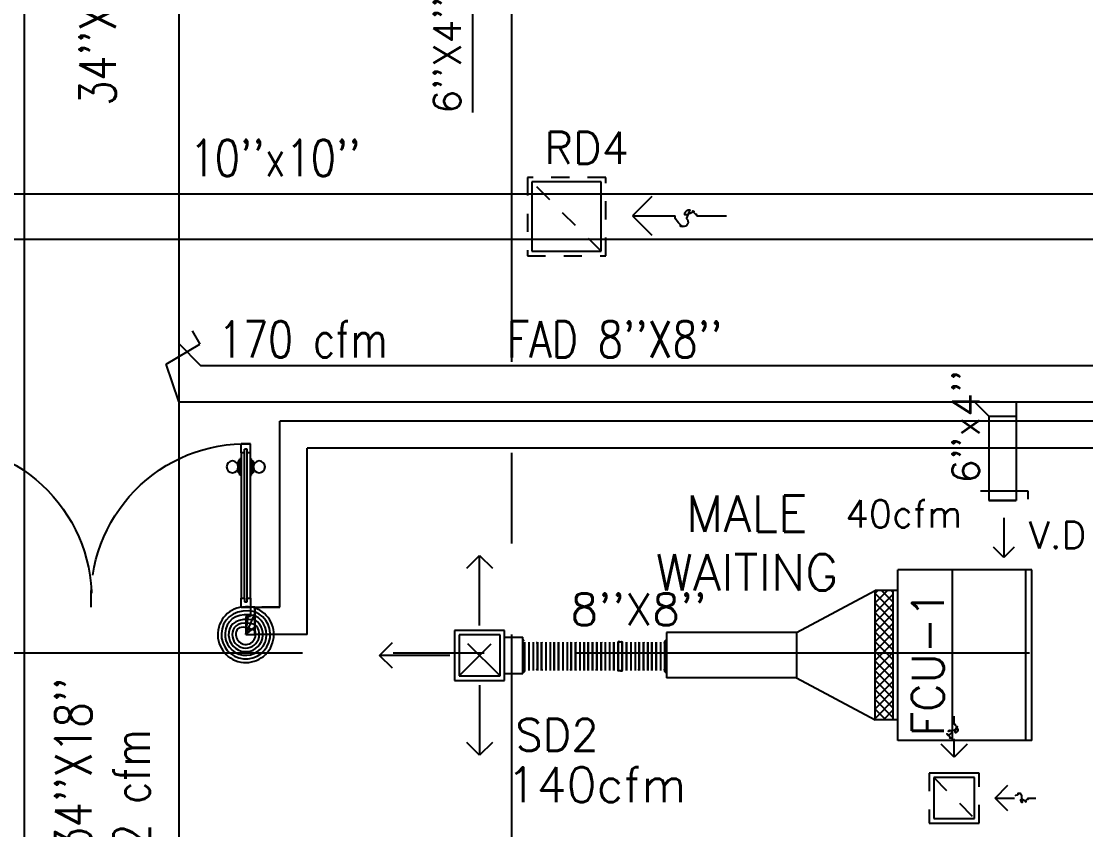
# Model space of a CAD drawing. Extents: x 417866230.2 to 417866327.8, y 43498045.5 to 43498135.4.
# Drawn here: x 417866267.9 to 417866273.75, y 43498076.53 to 43498080.98 of the extents above; entities that cross this region are included whole.
import ezdxf
from ezdxf.enums import TextEntityAlignment as Align

# ---------------------------------------------------------------- set-up
doc = ezdxf.new("R2010")
doc.units = 0
doc.header["$MEASUREMENT"] = 0
doc.linetypes.add('CENTERX2', pattern=[4, 2.5, -0.5, 0.5, -0.5])
doc.linetypes.add('HIDDEN', pattern=[0.375, 0.25, -0.125])
doc.layers.get('0').update_dxf_attribs({"linetype": 'CONTINUOUS'})
for name, color, linetype in [('AXES', 11, 'CENTERX2'), ('DOOR', 9, 'CONTINUOUS'), ('DUCT', 6, 'CONTINUOUS'), ('FCU', 6, 'CONTINUOUS'), ('HAT', 12, 'CONTINUOUS'), ('M-AC-FLEX', 3, 'CONTINUOUS'), ('M-EGU.', 2, 'CONTINUOUS'), ('RM-NAME', 9, 'CONTINUOUS'), ('SCD', 2, 'CONTINUOUS'), ('WALL', 4, 'CONTINUOUS')]:
    doc.layers.add(name, color=color, linetype=linetype)
doc.styles.add('ROMANS', font='ROMANS.shx', dxfattribs={"width": 0.6})

# ---------------------------------------------------------------- blocks, each defined once
blk = doc.blocks.new('A$C272A55A0')
at = {"layer": 'DOOR', "color": 0, "linetype": 'ByBlock'}
for p, q in [((0, 900.4), (0, 1050.4)), ((50, 1050.4), (0, 1050.4)), ((50, 950.4), (50, 1050.4)), ((1750, 950.4), (1750, 1050.4)), ((1750, 1050.4), (1800, 1050.4)), ((1800, 1050.4), (1800, 900.4)), ((25, 950.4), (50, 950.4)), ((25, 900.4), (25, 950.4)), ((1775, 950.4), (1750, 950.4)), ((1775, 900.4), (1775, 950.4)), ((0, 900.4), (25, 900.4)), ((75, 900.4), (25, 900.4)), ((25, 850.4), (25, 900.4)), ((75, 900.4), (75, 850.4)), ((1725, 900.4), (1775, 900.4)), ((1725, 900.4), (1725, 850.4)), ((1800, 900.4), (1775, 900.4)), ((1775, 850.4), (1775, 900.4)), ((42, 850.4), (25, 850.4)), ((58, 870.4), (42, 870.4)), ((42, 870.4), (42, 850.4)), ((58, 850.4), (58, 870.4)), ((75, 850.4), (58, 850.4)), ((1725, 850.4), (1742, 850.4)), ((1742, 870.4), (1758, 870.4)), ((1742, 850.4), (1742, 870.4)), ((1758, 870.4), (1758, 850.4)), ((1758, 850.4), (1775, 850.4)), ((1717.8, 160.1), (1708.8, 160.1)), ((1708.8, 95.3), (1708.8, 160.1)), ((1725, 172.7), (1717.8, 172.7)), ((1717.8, 172.7), (1717.8, 82.7)), ((1717.8, 95.3), (1717.8, 160.1)), ((1775, 172.7), (1782.2, 172.7)), ((1782.2, 172.7), (1782.2, 82.7)), ((1782.2, 160.1), (1791.2, 160.1)), ((1782.2, 95.3), (1782.2, 160.1)), ((1791.2, 95.3), (1791.2, 160.1)), ((1717.8, 95.3), (1708.8, 95.3)), ((1725, 82.7), (1717.8, 82.7)), ((1775, 82.7), (1782.2, 82.7)), ((1782.2, 95.3), (1791.2, 95.3)), ((25, 50.4), (42, 50.4)), ((25, 50.4), (25, 0.4)), ((25, 0.4), (75, 0.4)), ((75, 0.4), (25, 0.4)), ((42, 50.4), (42, 30.4)), ((42, 30.4), (58, 30.4)), ((58, 50.4), (75, 50.4)), ((58, 50.4), (58, 30.4)), ((75, 50.4), (75, 0.4)), ((1742, 50.4), (1725, 50.4)), ((1725, 50.4), (1725, 0.4)), ((1775, 0.4), (1725, 0.4)), ((1725, 0.4), (1775, 0.4)), ((1742, 50.4), (1742, 30.4)), ((1758, 30.4), (1742, 30.4)), ((1775, 50.4), (1758, 50.4)), ((1758, 50.4), (1758, 30.4)), ((1775, 50.4), (1775, 0.4))]:
    blk.add_line(p, q, dxfattribs=at)
at = {"layer": 'DOOR', "color": 9, "linetype": 'ByBlock'}
for p, q in [((50, 1050.4), (0, 1010.2)), ((50, 1050.4), (0, 936.6)), ((50, 1050.4), (36.6, 950.4)), ((1750, 1050.4), (1800, 1010.2)), ((1750, 1050.4), (1800, 936.6)), ((1750, 1050.4), (1763.4, 950.4))]:
    blk.add_line(p, q, dxfattribs=at)
at = {"layer": 'DOOR', "linetype": 'ByBlock'}
for p, q in [((25, 850.4), (25, 50.4)), ((42, 850.4), (42, 50.4)), ((58, 850.4), (58, 50.4)), ((75, 50.4), (75, 850.4)), ((1725, 50.4), (1725, 850.4)), ((1742, 850.4), (1742, 50.4)), ((1758, 850.4), (1758, 50.4)), ((1775, 850.4), (1775, 50.4))]:
    blk.add_line(p, q, dxfattribs=at)
at = {"layer": 'DOOR', "color": 0, "linetype": 'ByBlock'}
for centre in [(1676.5, 127.7), (1823.5, 127.7)]:
    blk.add_circle(centre, 32.4, dxfattribs=at)
at = {"layer": 'DOOR', "color": 9, "linetype": 'ByBlock'}
for centre, radius, start, end in [((50, 1050.4), 54.4, 203.20738, 270), ((50, 1050.4), 34.4, 180, 270), ((50, 1050.4), 14.4, 180, 270), ((1750, 1050.4), 14.4, 270, 0), ((1750, 1050.4), 34.4, 270, 0), ((1750, 1050.4), 54.4, 270, 336.79262), ((50, 1050.4), 74.4, 227.77643, 270), ((50, 1050.4), 94.4, 238.01819, 270), ((50, 1050.4), 114.4, 244.08384, 257.37743), ((1750, 1050.4), 74.4, 270, 312.22357), ((1750, 1050.4), 94.4, 270, 301.98181), ((1750, 1050.4), 114.4, 282.62257, 295.91616), ((50, 1050.4), 134.4, 248.15985, 259.28002), ((50, 1050.4), 154.4, 251.10529, 256.28577), ((1750, 1050.4), 134.4, 280.71998, 291.84015), ((1750, 1050.4), 154.4, 283.71423, 288.89471)]:
    blk.add_arc(centre, radius, start, end, dxfattribs=at)
at = {"layer": 'DOOR', "linetype": 'HIDDEN', "ltscale": 0.5}
for centre, start, end in [((50, 851.4), 268.31738, 3.29648), ((1750, 851.4), 176.70352, 271.68262)]:
    blk.add_arc(centre, 851.4, start, end, dxfattribs=at)
at = {"layer": 'WALL', "linetype": 'ByBlock'}
blk.add_line((1800, 900.4), (1800, 1050.4), dxfattribs=at)
blk = doc.blocks.new('RM1')
at = {"layer": 'RM-NAME', "style": 'ROMANS'}
for tag, p in [('ROOMNAME1', (0, 323.8)), ('ROOMNAME2', (0, 0))]:
    blk.add_attdef(tag, text='', height=200, dxfattribs=at).set_placement(p, align=Align.MIDDLE)
blk = doc.blocks.new('15RCD')
at = {"layer": 'M-EGU.', "linetype": 'HIDDEN'}
for p, q in [((-215.5, -215.5), (-215.5, 215.5)), ((-215.5, 215.5), (215.5, 215.5)), ((-190.5, -190.5), (190.5, 190.5)), ((215.5, 215.5), (215.5, -215.5)), ((215.5, -215.5), (-215.5, -215.5))]:
    blk.add_line(p, q, dxfattribs=at)
at = {"layer": 'M-EGU.'}
for p, q in [((-190.5, -190.5), (-190.5, 190.5)), ((-190.5, 190.5), (190.5, 190.5)), ((190.5, 190.5), (190.5, -190.5)), ((-468.7, 110.1), (-362.7, 4)), ((-717.7, 4), (-880.4, 4)), ((-362.7, 4), (-598.2, 4)), ((-362.7, 4), (-468.7, -102)), ((190.5, -190.5), (-190.5, -190.5))]:
    blk.add_line(p, q, dxfattribs=at)
blk.add_lwpolyline([(-717.7, 4, -0.1324), (-701, 28.2, -0.15664), (-677.9, 37.7, -0.736612), (-658.9, -9.5, 0.774232), (-638, -55.2, 0.203349), (-606.4, -34.6, 0.193808), (-598.2, 4)], format="xyb", dxfattribs=at)
blk = doc.blocks.new('*X118')
at = {"color": 0}
for p, q in [((23911.7, -1650.2), (23966, -1595.9)), ((23911.7, -1597.2), (23912.9, -1595.9)), ((23969.8, -1695.9), (23911.7, -1637.8)), ((23919, -1695.9), (24019, -1595.9)), ((24022.8, -1695.9), (23922.8, -1595.9)), ((23972, -1695.9), (24072, -1595.9)), ((24075.9, -1695.9), (23975.9, -1595.9)), ((24025.1, -1695.9), (24125.1, -1595.9)), ((24128.9, -1695.9), (24028.9, -1595.9)), ((24078.1, -1695.9), (24178.1, -1595.9)), ((24181.9, -1695.9), (24081.9, -1595.9)), ((24131.1, -1695.9), (24231.1, -1595.9)), ((24235, -1695.9), (24135, -1595.9)), ((24184.2, -1695.9), (24284.2, -1595.9)), ((24288, -1695.9), (24188, -1595.9)), ((24237.2, -1695.9), (24337.2, -1595.9)), ((24341, -1695.9), (24241, -1595.9)), ((24290.2, -1695.9), (24390.2, -1595.9)), ((24394.1, -1695.9), (24294.1, -1595.9)), ((24343.3, -1695.9), (24443.3, -1595.9)), ((24447.1, -1695.9), (24347.1, -1595.9)), ((24396.3, -1695.9), (24496.3, -1595.9)), ((24500.1, -1695.9), (24400.1, -1595.9)), ((24449.3, -1695.9), (24549.3, -1595.9)), ((24553.2, -1695.9), (24453.2, -1595.9)), ((24502.4, -1695.9), (24602.4, -1595.9)), ((24606.2, -1695.9), (24506.2, -1595.9)), ((24555.4, -1695.9), (24623.7, -1627.6)), ((24623.7, -1660.4), (24559.2, -1595.9)), ((24623.7, -1607.4), (24612.3, -1595.9)), ((23916.8, -1695.9), (23911.7, -1690.9)), ((24608.4, -1695.9), (24623.7, -1680.7))]:
    blk.add_line(p, q, dxfattribs=at)
blk = doc.blocks.new('9RCD')
at = {"color": 2}
blk.add_line((0, 407), (0, 450), dxfattribs=at)
at = {"layer": 'M-EGU.'}
for p, q in [((0, 225), (-70.7, 295.7)), ((0, 225), (0, 331.9)), ((70.7, 295.7), (0, 225)), ((-295.7, 70.7), (-225, 0)), ((112.5, 112.5), (-112.5, 112.5)), ((-112.5, 112.5), (-112.5, -112.5)), ((112.5, -112.5), (112.5, 112.5)), ((-225, 0), (-326.1, 0)), ((-225, 0), (-295.7, -70.7)), ((-112.5, -112.5), (112.5, -112.5))]:
    blk.add_line(p, q, dxfattribs=at)
at = {"layer": 'M-EGU.', "linetype": 'HIDDEN'}
for p, q in [((137.5, 137.5), (-137.5, 137.5)), ((-137.5, 137.5), (-137.5, -137.5)), ((137.5, -137.5), (137.5, 137.5)), ((-112.5, -112.5), (112.5, 112.5)), ((-137.5, -137.5), (137.5, -137.5))]:
    blk.add_line(p, q, dxfattribs=at)
at = {"layer": 'M-EGU.', "color": 2}
blk.add_line((-405.7, 0), (-450, 0), dxfattribs=at)
blk.add_lwpolyline([(0, 407, -0.187862), (18.4, 395.6, -0.202645), (23.4, 376.1, -0.616915), (-1.7, 368, 0.668708), (-25.3, 358.4, 0.194285), (-18.2, 340.4, 0.186051), (0, 331.9)], format="xyb", dxfattribs=at)
at = {"layer": 'M-EGU.'}
blk.add_lwpolyline([(-405.7, 0, -0.1324), (-394.5, 16.1, -0.15664), (-379.1, 22.4, -0.736612), (-366.5, -9, 0.774232), (-352.6, -39.4, 0.203349), (-331.5, -25.7, 0.193808), (-326.1, 0)], format="xyb", dxfattribs=at)

msp = doc.modelspace()

# ---------------------------------------------------------------- linework, layer by layer
at = {"layer": 'AXES'}
for p, q in [((417866270.5969, 43498063.1021), (417866270.5969, 43498121.9221)), ((417866230.9454, 43498077.5021), (417866300.0369, 43498077.5021))]:
    msp.add_line(p, q, dxfattribs=at)
at = {"layer": 'DUCT'}
for p, q in [((417866267.9154, 43498081.8569), (417866267.9154, 43498067.7049)), ((417866268.7654, 43498081.8569), (417866268.7654, 43498075.0186)), ((417866265.6214, 43498080.0271), (417866274.3713, 43498080.0271)), ((417866265.6214, 43498079.7771), (417866274.3713, 43498079.7771)), ((417866268.839, 43498079.2731), (417866268.8807, 43498079.2009)), ((417866268.6956, 43498079.0892), (417866268.8807, 43498079.2009)), ((417866268.7652, 43498079.2033), (417866268.8852, 43498079.0833)), ((417866268.7653, 43498078.8837), (417866268.6956, 43498079.0892)), ((417866268.8852, 43498079.0833), (417866273.8381, 43498079.0833)), ((417866268.7654, 43498078.8833), (417866274.2171, 43498078.8833)), ((417866273.1423, 43498078.8833), (417866273.2224, 43498078.8033)), ((417866273.3724, 43498078.8833), (417866273.3724, 43498078.3388)), ((417866273.2224, 43498078.8033), (417866273.2224, 43498078.3388)), ((417866273.2224, 43498078.8033), (417866273.3724, 43498078.8033)), ((417866273.1764, 43498078.3934), (417866273.4368, 43498078.3934)), ((417866273.4368, 43498078.3934), (417866273.4368, 43498078.347)), ((417866273.2224, 43498078.3422), (417866273.3724, 43498078.3422)), ((417866273.2224, 43498078.3388), (417866273.3724, 43498078.3388)), ((417866272.1639, 43498077.6137), (417866272.5959, 43498077.8447)), ((417866272.1639, 43498077.6137), (417866271.449, 43498077.6137)), ((417866271.449, 43498077.6137), (417866271.449, 43498077.3637)), ((417866272.1639, 43498077.6137), (417866272.1639, 43498077.3637)), ((417866272.1639, 43498077.3637), (417866271.449, 43498077.3637)), ((417866272.1639, 43498077.3637), (417866272.5959, 43498077.1327))]:
    msp.add_line(p, q, dxfattribs=at)
at = {"layer": 'FCU', "color": 6}
for p, q in [((417866272.7209, 43498077.0187), (417866272.7209, 43498077.9587)), ((417866273.4579, 43498077.9587), (417866272.7209, 43498077.9587)), ((417866273.0209, 43498077.0187), (417866273.0209, 43498077.9587)), ((417866273.4579, 43498077.0187), (417866273.4579, 43498077.9587)), ((417866273.4579, 43498077.0187), (417866272.7209, 43498077.0187))]:
    msp.add_line(p, q, dxfattribs=at)
at = {"layer": 'FCU', "color": 3}
for p, q in [((417866273.4259, 43498077.0187), (417866273.4259, 43498077.9587)), ((417866272.7209, 43498077.8447), (417866272.5959, 43498077.8447)), ((417866272.5959, 43498077.1327), (417866272.5959, 43498077.8447)), ((417866272.6959, 43498077.1327), (417866272.6959, 43498077.8447)), ((417866272.7209, 43498077.1327), (417866272.5959, 43498077.1327))]:
    msp.add_line(p, q, dxfattribs=at)
at = {"layer": 'M-AC-FLEX', "color": 11}
for p, q in [((417866270.6677, 43498077.5607), (417866270.6677, 43498077.4037)), ((417866270.6677, 43498077.4034), (417866270.6677, 43498077.5605)), ((417866270.6912, 43498077.5607), (417866270.6912, 43498077.4037)), ((417866270.6912, 43498077.5607), (417866270.6912, 43498077.4037)), ((417866270.7146, 43498077.5607), (417866270.7146, 43498077.4037)), ((417866270.7146, 43498077.5607), (417866270.7146, 43498077.4037)), ((417866270.7381, 43498077.5607), (417866270.7381, 43498077.4037)), ((417866270.7381, 43498077.5607), (417866270.7381, 43498077.4037)), ((417866270.7381, 43498077.4034), (417866270.7381, 43498077.5605)), ((417866270.7381, 43498077.4034), (417866270.7381, 43498077.5605)), ((417866270.7611, 43498077.5607), (417866270.7611, 43498077.4037)), ((417866270.7611, 43498077.5607), (417866270.7611, 43498077.4037)), ((417866270.7611, 43498077.4034), (417866270.7611, 43498077.5605)), ((417866270.7611, 43498077.4034), (417866270.7611, 43498077.5605)), ((417866270.7846, 43498077.5607), (417866270.7846, 43498077.4037)), ((417866270.7846, 43498077.5607), (417866270.7846, 43498077.4037)), ((417866270.8081, 43498077.5607), (417866270.8081, 43498077.4037)), ((417866270.8081, 43498077.5607), (417866270.8081, 43498077.4037)), ((417866270.8315, 43498077.5607), (417866270.8315, 43498077.4037)), ((417866270.8315, 43498077.5607), (417866270.8315, 43498077.4037)), ((417866270.8315, 43498077.4034), (417866270.8315, 43498077.5605)), ((417866270.8315, 43498077.4034), (417866270.8315, 43498077.5605)), ((417866270.8546, 43498077.5607), (417866270.8546, 43498077.4037)), ((417866270.8546, 43498077.5607), (417866270.8546, 43498077.4037)), ((417866270.8546, 43498077.4034), (417866270.8546, 43498077.5605)), ((417866270.8546, 43498077.4034), (417866270.8546, 43498077.5605)), ((417866270.878, 43498077.5607), (417866270.878, 43498077.4037)), ((417866270.878, 43498077.5607), (417866270.878, 43498077.4037)), ((417866270.9015, 43498077.5607), (417866270.9015, 43498077.4037)), ((417866270.9015, 43498077.5607), (417866270.9015, 43498077.4037)), ((417866270.925, 43498077.5607), (417866270.925, 43498077.4037)), ((417866270.925, 43498077.5607), (417866270.925, 43498077.4037)), ((417866270.925, 43498077.4034), (417866270.925, 43498077.5605)), ((417866270.925, 43498077.4034), (417866270.925, 43498077.5605)), ((417866270.948, 43498077.5607), (417866270.948, 43498077.4037)), ((417866270.948, 43498077.5607), (417866270.948, 43498077.4037)), ((417866270.948, 43498077.4034), (417866270.948, 43498077.5605)), ((417866270.948, 43498077.4034), (417866270.948, 43498077.5605)), ((417866270.9715, 43498077.5607), (417866270.9715, 43498077.4037)), ((417866270.9715, 43498077.5607), (417866270.9715, 43498077.4037)), ((417866270.9949, 43498077.5607), (417866270.9949, 43498077.4037)), ((417866270.9949, 43498077.5607), (417866270.9949, 43498077.4037)), ((417866270.9949, 43498077.5607), (417866270.9949, 43498077.4037)), ((417866270.9949, 43498077.4034), (417866270.9949, 43498077.5605)), ((417866271.0184, 43498077.5607), (417866271.0184, 43498077.4037)), ((417866271.0184, 43498077.5607), (417866271.0184, 43498077.4037)), ((417866271.0184, 43498077.5607), (417866271.0184, 43498077.4037)), ((417866271.0184, 43498077.4034), (417866271.0184, 43498077.5605)), ((417866271.0415, 43498077.5607), (417866271.0415, 43498077.4037)), ((417866271.0415, 43498077.4034), (417866271.0415, 43498077.5605)), ((417866271.0653, 43498077.5607), (417866271.0653, 43498077.4037)), ((417866271.0653, 43498077.5607), (417866271.0653, 43498077.4037)), ((417866271.0653, 43498077.4034), (417866271.0653, 43498077.5605)), ((417866271.0653, 43498077.4034), (417866271.0653, 43498077.5605)), ((417866271.0884, 43498077.5607), (417866271.0884, 43498077.4037)), ((417866271.0884, 43498077.5607), (417866271.0884, 43498077.4037)), ((417866271.0884, 43498077.4034), (417866271.0884, 43498077.5605)), ((417866271.0884, 43498077.4034), (417866271.0884, 43498077.5605)), ((417866271.1119, 43498077.5607), (417866271.1119, 43498077.4037)), ((417866271.1119, 43498077.5607), (417866271.1119, 43498077.4037)), ((417866271.1353, 43498077.5607), (417866271.1353, 43498077.4037)), ((417866271.1353, 43498077.5607), (417866271.1353, 43498077.4037)), ((417866271.1588, 43498077.5607), (417866271.1588, 43498077.4037)), ((417866271.1588, 43498077.5607), (417866271.1588, 43498077.4037)), ((417866271.1588, 43498077.4034), (417866271.1588, 43498077.5605)), ((417866271.1588, 43498077.4034), (417866271.1588, 43498077.5605)), ((417866271.1818, 43498077.5607), (417866271.1818, 43498077.4037)), ((417866271.1818, 43498077.5607), (417866271.1818, 43498077.4037)), ((417866271.1818, 43498077.4034), (417866271.1818, 43498077.5605)), ((417866271.1818, 43498077.4034), (417866271.1818, 43498077.5605)), ((417866271.2053, 43498077.5607), (417866271.2053, 43498077.4037)), ((417866271.2053, 43498077.5607), (417866271.2053, 43498077.4037)), ((417866271.2053, 43498077.4034), (417866271.2053, 43498077.5605)), ((417866271.2053, 43498077.4034), (417866271.2053, 43498077.5605)), ((417866271.2284, 43498077.5607), (417866271.2284, 43498077.4037)), ((417866271.2284, 43498077.5607), (417866271.2284, 43498077.4037)), ((417866271.2284, 43498077.4034), (417866271.2284, 43498077.5605)), ((417866271.2284, 43498077.4034), (417866271.2284, 43498077.5605)), ((417866271.2518, 43498077.5607), (417866271.2518, 43498077.4037)), ((417866271.2518, 43498077.5607), (417866271.2518, 43498077.4037)), ((417866271.2753, 43498077.5607), (417866271.2753, 43498077.4037)), ((417866271.2753, 43498077.5607), (417866271.2753, 43498077.4037)), ((417866271.2987, 43498077.5607), (417866271.2987, 43498077.4037)), ((417866271.2987, 43498077.5607), (417866271.2987, 43498077.4037)), ((417866271.2987, 43498077.4034), (417866271.2987, 43498077.5605)), ((417866271.2987, 43498077.4034), (417866271.2987, 43498077.5605)), ((417866271.3218, 43498077.5607), (417866271.3218, 43498077.4037)), ((417866271.3218, 43498077.5607), (417866271.3218, 43498077.4037)), ((417866271.3218, 43498077.4034), (417866271.3218, 43498077.5605)), ((417866271.3218, 43498077.4034), (417866271.3218, 43498077.5605)), ((417866271.3457, 43498077.5607), (417866271.3457, 43498077.4037)), ((417866271.3457, 43498077.4034), (417866271.3457, 43498077.5605)), ((417866271.3687, 43498077.5607), (417866271.3687, 43498077.4037)), ((417866271.3687, 43498077.5607), (417866271.3687, 43498077.4037)), ((417866271.3687, 43498077.5607), (417866271.3687, 43498077.4037)), ((417866271.3687, 43498077.4034), (417866271.3687, 43498077.5605)), ((417866271.3922, 43498077.5607), (417866271.3922, 43498077.4037)), ((417866271.3922, 43498077.5607), (417866271.3922, 43498077.4037)), ((417866271.3922, 43498077.5607), (417866271.3922, 43498077.4037)), ((417866271.3922, 43498077.4034), (417866271.3922, 43498077.5605)), ((417866271.4156, 43498077.5607), (417866271.4156, 43498077.4037)), ((417866271.4156, 43498077.5607), (417866271.4156, 43498077.4037)), ((417866271.4391, 43498077.5607), (417866271.4391, 43498077.4037)), ((417866271.4391, 43498077.5607), (417866271.4391, 43498077.4037)), ((417866271.4391, 43498077.4034), (417866271.4391, 43498077.5605)), ((417866271.4391, 43498077.4034), (417866271.4391, 43498077.5605))]:
    msp.add_line(p, q, dxfattribs=at)
at = {"layer": 'M-AC-FLEX'}
for points in [[(417866270.6578, 43498077.5721, -0.377983), (417866270.6677, 43498077.5605)], [(417866270.6677, 43498077.5607, 1), (417866270.6912, 43498077.5607, -1), (417866270.7146, 43498077.5607)], [(417866270.6912, 43498077.5607, -1), (417866270.6677, 43498077.5607)], [(417866270.7146, 43498077.5607, 1), (417866270.6912, 43498077.5607)], [(417866270.6912, 43498077.5607, -1), (417866270.7146, 43498077.5607)], [(417866270.7381, 43498077.5607, -1), (417866270.7146, 43498077.5607, 1), (417866270.6912, 43498077.5607)], [(417866270.7146, 43498077.5607, 1), (417866270.7381, 43498077.5607)], [(417866270.7381, 43498077.5607, -0.412332), (417866270.7264, 43498077.5489, -0.412332)], [(417866270.7611, 43498077.5603, -0.00451), (417866270.7611, 43498077.5605, 1.018005), (417866270.7381, 43498077.5605)], [(417866270.7381, 43498077.5603, 0.00451), (417866270.7381, 43498077.5605, -1.018005), (417866270.7611, 43498077.5605)], [(417866270.7611, 43498077.5607, 1), (417866270.7846, 43498077.5607, -1), (417866270.8081, 43498077.5607)], [(417866270.7611, 43498077.5607, 0.412332), (417866270.7728, 43498077.5489, 0.412332)], [(417866270.7846, 43498077.5607, -1), (417866270.7611, 43498077.5607)], [(417866270.7846, 43498077.5607, -1), (417866270.8081, 43498077.5607)], [(417866270.8315, 43498077.5607, -1), (417866270.8081, 43498077.5607, 1), (417866270.7846, 43498077.5607)], [(417866270.8081, 43498077.5607, 1), (417866270.7846, 43498077.5607)], [(417866270.8081, 43498077.5607, 1), (417866270.8315, 43498077.5607)], [(417866270.8546, 43498077.5603, -0.00451), (417866270.8546, 43498077.5605, 1.018005), (417866270.8315, 43498077.5605)], [(417866270.8315, 43498077.5603, 0.00451), (417866270.8315, 43498077.5605, -1.018005), (417866270.8546, 43498077.5605)], [(417866270.8546, 43498077.5607, 1), (417866270.878, 43498077.5607, -1), (417866270.9015, 43498077.5607)], [(417866270.878, 43498077.5607, -1), (417866270.8546, 43498077.5607)], [(417866270.9015, 43498077.5607, 1), (417866270.878, 43498077.5607)], [(417866270.878, 43498077.5607, -1), (417866270.9015, 43498077.5607)], [(417866270.925, 43498077.5607, -1), (417866270.9015, 43498077.5607, 1), (417866270.878, 43498077.5607)], [(417866270.9015, 43498077.5607, 1), (417866270.925, 43498077.5607)], [(417866270.925, 43498077.5607, -0.412332), (417866270.9133, 43498077.5489, -0.412332)], [(417866270.925, 43498077.5603, 0.00451), (417866270.925, 43498077.5605, -1.018005), (417866270.948, 43498077.5605)], [(417866270.948, 43498077.5603, -0.00451), (417866270.948, 43498077.5605, 1.018005), (417866270.925, 43498077.5605)], [(417866270.948, 43498077.5607, 1), (417866270.9715, 43498077.5607, -1), (417866270.9949, 43498077.5607)], [(417866270.9715, 43498077.5607, -1), (417866270.948, 43498077.5607)], [(417866270.948, 43498077.5607, 0.412332), (417866270.9597, 43498077.5489, 0.412332)], [(417866270.9715, 43498077.5607, -1), (417866270.9949, 43498077.5607)], [(417866271.0184, 43498077.5607, -1), (417866270.9949, 43498077.5607, 1), (417866270.9715, 43498077.5607)], [(417866270.9949, 43498077.5607, 1), (417866270.9715, 43498077.5607)], [(417866270.9719, 43498077.5603, 0.00451), (417866270.9719, 43498077.5605, -1.018005), (417866270.9949, 43498077.5605)], [(417866270.9949, 43498077.5607, 1), (417866271.0184, 43498077.5607, -1), (417866271.0419, 43498077.5607)], [(417866270.9949, 43498077.5607, 1), (417866271.0184, 43498077.5607)], [(417866271.0184, 43498077.5607, -1), (417866270.9949, 43498077.5607)], [(417866271.0419, 43498077.5607, 1), (417866271.0184, 43498077.5607)], [(417866271.0184, 43498077.5607, -1), (417866271.0419, 43498077.5607)], [(417866271.0653, 43498077.5607, -1), (417866271.0419, 43498077.5607, 1), (417866271.0184, 43498077.5607)], [(417866271.0415, 43498077.5603, -0.00451), (417866271.0415, 43498077.5605, 1.018005), (417866271.0184, 43498077.5605)], [(417866271.0419, 43498077.5607, 1), (417866271.0653, 43498077.5607)], [(417866271.0653, 43498077.5607, -0.412332), (417866271.0537, 43498077.5489, -0.412332)], [(417866271.0884, 43498077.5603, -0.00451), (417866271.0884, 43498077.5605, 1.018005), (417866271.0653, 43498077.5605)], [(417866271.0653, 43498077.5603, 0.00451), (417866271.0653, 43498077.5605, -1.018005), (417866271.0884, 43498077.5605)], [(417866271.0884, 43498077.5607, 1), (417866271.1119, 43498077.5607, -1), (417866271.1353, 43498077.5607)], [(417866271.0884, 43498077.5607, 0.412332), (417866271.1, 43498077.5489, 0.412332)], [(417866271.1119, 43498077.5607, -1), (417866271.0884, 43498077.5607)], [(417866271.1119, 43498077.5607, -1), (417866271.1353, 43498077.5607)], [(417866271.1588, 43498077.5607, -1), (417866271.1353, 43498077.5607, 1), (417866271.1119, 43498077.5607)], [(417866271.1353, 43498077.5607, 1), (417866271.1119, 43498077.5607)], [(417866271.1353, 43498077.5607, 1), (417866271.1588, 43498077.5607)], [(417866271.1588, 43498077.5603, 0.00451), (417866271.1588, 43498077.5605, -1.018005), (417866271.1818, 43498077.5605)], [(417866271.1818, 43498077.5603, -0.00451), (417866271.1818, 43498077.5605, 1.018005), (417866271.1588, 43498077.5605)], [(417866271.2053, 43498077.5607, -1), (417866271.1818, 43498077.5607, 0.12762), (417866271.1804, 43498077.5664, 0.12762)], [(417866271.1818, 43498077.5607, 1), (417866271.2053, 43498077.5607, -0.12762), (417866271.2068, 43498077.5664, -0.12762)], [(417866271.2053, 43498077.5607, -1), (417866271.1818, 43498077.5607)], [(417866271.1818, 43498077.5607, 1), (417866271.2053, 43498077.5607)], [(417866271.2284, 43498077.5603, -0.00451), (417866271.2284, 43498077.5605, 1.018005), (417866271.2053, 43498077.5605)], [(417866271.2053, 43498077.5603, 0.00451), (417866271.2053, 43498077.5605, -1.018005), (417866271.2284, 43498077.5605)], [(417866271.2284, 43498077.5607, 1), (417866271.2518, 43498077.5607, -1), (417866271.2753, 43498077.5607)], [(417866271.2518, 43498077.5607, -1), (417866271.2284, 43498077.5607)], [(417866271.2753, 43498077.5607, 1), (417866271.2518, 43498077.5607)], [(417866271.2518, 43498077.5607, -1), (417866271.2753, 43498077.5607)], [(417866271.2987, 43498077.5607, -1), (417866271.2753, 43498077.5607, 1), (417866271.2518, 43498077.5607)], [(417866271.2753, 43498077.5607, 1), (417866271.2987, 43498077.5607)], [(417866271.2987, 43498077.5607, -0.412332), (417866271.2871, 43498077.5489, -0.412332)], [(417866271.2987, 43498077.5603, 0.00451), (417866271.2987, 43498077.5605, -1.018005), (417866271.3218, 43498077.5605)], [(417866271.3218, 43498077.5603, -0.00451), (417866271.3218, 43498077.5605, 1.018005), (417866271.2987, 43498077.5605)], [(417866271.3218, 43498077.5607, 1), (417866271.3453, 43498077.5607, -1), (417866271.3687, 43498077.5607)], [(417866271.3453, 43498077.5607, -1), (417866271.3218, 43498077.5607)], [(417866271.3218, 43498077.5607, 0.412332), (417866271.3335, 43498077.5489, 0.412332)], [(417866271.3453, 43498077.5607, -1), (417866271.3687, 43498077.5607)], [(417866271.3922, 43498077.5607, -1), (417866271.3687, 43498077.5607, 1), (417866271.3453, 43498077.5607)], [(417866271.3687, 43498077.5607, 1), (417866271.3453, 43498077.5607)], [(417866271.3457, 43498077.5603, 0.00451), (417866271.3457, 43498077.5605, -1.018005), (417866271.3687, 43498077.5605)], [(417866271.3687, 43498077.5607, 1), (417866271.3922, 43498077.5607, -1), (417866271.4156, 43498077.5607)], [(417866271.3922, 43498077.5607, -1), (417866271.3687, 43498077.5607)], [(417866271.3687, 43498077.5607, 1), (417866271.3922, 43498077.5607)], [(417866271.4156, 43498077.5607, 1), (417866271.3922, 43498077.5607)], [(417866271.3922, 43498077.5607, -1), (417866271.4156, 43498077.5607)], [(417866271.4391, 43498077.5607, -1), (417866271.4156, 43498077.5607, 1), (417866271.3922, 43498077.5607)], [(417866271.4152, 43498077.5603, -0.00451), (417866271.4152, 43498077.5605, 1.018005), (417866271.3922, 43498077.5605)], [(417866271.4156, 43498077.5607, 1), (417866271.4391, 43498077.5607)], [(417866271.4391, 43498077.5607, -0.412332), (417866271.4275, 43498077.5489, -0.412332)], [(417866271.449, 43498077.5721, 0.378616), (417866271.4391, 43498077.5605)], [(417866271.4391, 43498077.5603, 0.00451), (417866271.4391, 43498077.5605, -0.378616), (417866271.449, 43498077.5721, -0.378616)], [(417866270.6677, 43498077.4037, -0.377941), (417866270.6578, 43498077.392, -0.377941)], [(417866270.6578, 43498077.392, 0.367782), (417866270.6677, 43498077.4032)], [(417866270.6677, 43498077.4037, -1), (417866270.6912, 43498077.4037, 1), (417866270.7146, 43498077.4037)], [(417866270.6677, 43498077.4037, 0.00451), (417866270.6677, 43498077.4034, -0.008922), (417866270.6677, 43498077.403)], [(417866270.6677, 43498077.4032, 0.004461), (417866270.6677, 43498077.4034)], [(417866270.7381, 43498077.4037, 1), (417866270.7146, 43498077.4037, -1), (417866270.6912, 43498077.4037)], [(417866270.7381, 43498077.4037, 0.412332), (417866270.7264, 43498077.4154, 0.412332)], [(417866270.7381, 43498077.4037, -0.00451), (417866270.7381, 43498077.4034, 0.008922), (417866270.7381, 43498077.403)], [(417866270.7611, 43498077.4037, -0.999838), (417866270.7381, 43498077.4032)], [(417866270.7381, 43498077.4037, 0.999838), (417866270.7611, 43498077.4032)], [(417866270.7381, 43498077.4037, 0.999838), (417866270.7611, 43498077.4032)], [(417866270.7611, 43498077.4037, -0.999838), (417866270.7381, 43498077.4032)], [(417866270.7381, 43498077.4032, -0.004461), (417866270.7381, 43498077.4034)], [(417866270.7381, 43498077.4032, -0.004461), (417866270.7381, 43498077.4034)], [(417866270.7381, 43498077.4034, 0.008922), (417866270.7381, 43498077.403)], [(417866270.7611, 43498077.4037, -0.412332), (417866270.7728, 43498077.4154, -0.412332)], [(417866270.7611, 43498077.4037, -1), (417866270.7846, 43498077.4037, 1), (417866270.8081, 43498077.4037)], [(417866270.7611, 43498077.4037, 0.00451), (417866270.7611, 43498077.4034, -0.008922), (417866270.7611, 43498077.403)], [(417866270.7611, 43498077.4032, 0.004461), (417866270.7611, 43498077.4034)], [(417866270.7611, 43498077.4034, -0.008922), (417866270.7611, 43498077.403)], [(417866270.7611, 43498077.4032, 0.004461), (417866270.7611, 43498077.4034)], [(417866270.8315, 43498077.4037, 1), (417866270.8081, 43498077.4037, -1), (417866270.7846, 43498077.4037)], [(417866270.8315, 43498077.4037, -0.00451), (417866270.8315, 43498077.4034, 0.008922), (417866270.8315, 43498077.403)], [(417866270.8546, 43498077.4037, -0.999838), (417866270.8315, 43498077.4032)], [(417866270.8315, 43498077.4037, 0.999838), (417866270.8546, 43498077.4032)], [(417866270.8315, 43498077.4037, 0.999838), (417866270.8546, 43498077.4032)], [(417866270.8546, 43498077.4037, -0.999838), (417866270.8315, 43498077.4032)], [(417866270.8315, 43498077.4032, -0.004461), (417866270.8315, 43498077.4034)], [(417866270.8315, 43498077.4032, -0.004461), (417866270.8315, 43498077.4034)], [(417866270.8315, 43498077.4034, 0.008922), (417866270.8315, 43498077.403)], [(417866270.8546, 43498077.4037, -1), (417866270.878, 43498077.4037, 1), (417866270.9015, 43498077.4037)], [(417866270.8546, 43498077.4037, 0.00451), (417866270.8546, 43498077.4034, -0.008922), (417866270.8546, 43498077.403)], [(417866270.8546, 43498077.4032, 0.004461), (417866270.8546, 43498077.4034)], [(417866270.8546, 43498077.4034, -0.008922), (417866270.8546, 43498077.403)], [(417866270.8546, 43498077.4032, 0.004461), (417866270.8546, 43498077.4034)], [(417866270.925, 43498077.4037, 1), (417866270.9015, 43498077.4037, -1), (417866270.878, 43498077.4037)], [(417866270.925, 43498077.4037, 0.412332), (417866270.9133, 43498077.4154, 0.412332)], [(417866270.925, 43498077.4037, 0.999838), (417866270.948, 43498077.4032)], [(417866270.948, 43498077.4037, -0.999838), (417866270.925, 43498077.4032)], [(417866270.925, 43498077.4037, -0.00451), (417866270.925, 43498077.4034, 0.008922), (417866270.925, 43498077.403)], [(417866270.948, 43498077.4037, -0.999838), (417866270.925, 43498077.4032)], [(417866270.925, 43498077.4037, 0.999838), (417866270.948, 43498077.4032)], [(417866270.925, 43498077.4032, -0.004461), (417866270.925, 43498077.4034)], [(417866270.925, 43498077.4034, 0.008922), (417866270.925, 43498077.403)], [(417866270.925, 43498077.4032, -0.004461), (417866270.925, 43498077.4034)], [(417866270.948, 43498077.4037, -1), (417866270.9715, 43498077.4037, 1), (417866270.9949, 43498077.4037)], [(417866270.948, 43498077.4037, -0.412332), (417866270.9597, 43498077.4154, -0.412332)], [(417866270.948, 43498077.4037, 0.00451), (417866270.948, 43498077.4034, -0.008922), (417866270.948, 43498077.403)], [(417866270.948, 43498077.4032, 0.004461), (417866270.948, 43498077.4034)], [(417866270.948, 43498077.4032, 0.004461), (417866270.948, 43498077.4034)], [(417866270.948, 43498077.4034, -0.008922), (417866270.948, 43498077.403)], [(417866271.0184, 43498077.4037, 1), (417866270.9949, 43498077.4037, -1), (417866270.9715, 43498077.4037)], [(417866270.9719, 43498077.4037, 0.999838), (417866270.9949, 43498077.4032)], [(417866270.9949, 43498077.4037, -0.999838), (417866270.9719, 43498077.4032)], [(417866270.9719, 43498077.4032, -0.004461), (417866270.9719, 43498077.4034)], [(417866270.9719, 43498077.4034, 0.008922), (417866270.9719, 43498077.403)], [(417866270.9949, 43498077.4037, -1), (417866271.0184, 43498077.4037, 1), (417866271.0419, 43498077.4037)], [(417866270.9949, 43498077.4037, 0.00451), (417866270.9949, 43498077.4034, -0.008922), (417866270.9949, 43498077.403)], [(417866270.9949, 43498077.4032, 0.004461), (417866270.9949, 43498077.4034)], [(417866271.0653, 43498077.4037, 1), (417866271.0419, 43498077.4037, -1), (417866271.0184, 43498077.4037)], [(417866271.0184, 43498077.4037, -0.00451), (417866271.0184, 43498077.4034, 0.008922), (417866271.0184, 43498077.403)], [(417866271.0415, 43498077.4037, -0.999838), (417866271.0184, 43498077.4032)], [(417866271.0184, 43498077.4037, 0.999838), (417866271.0415, 43498077.4032)], [(417866271.0184, 43498077.4032, -0.004461), (417866271.0184, 43498077.4034)], [(417866271.0415, 43498077.4032, 0.004461), (417866271.0415, 43498077.4034)], [(417866271.0415, 43498077.4034, -0.008922), (417866271.0415, 43498077.403)], [(417866271.0653, 43498077.4037, 0.412332), (417866271.0537, 43498077.4154, 0.412332)], [(417866271.0653, 43498077.4037, -0.00451), (417866271.0653, 43498077.4034, 0.008922), (417866271.0653, 43498077.403)], [(417866271.0884, 43498077.4037, -0.999838), (417866271.0653, 43498077.4032)], [(417866271.0653, 43498077.4037, 0.999838), (417866271.0884, 43498077.4032)], [(417866271.0653, 43498077.4037, 0.999838), (417866271.0884, 43498077.4032)], [(417866271.0884, 43498077.4037, -0.999838), (417866271.0653, 43498077.4032)], [(417866271.0653, 43498077.4032, -0.004461), (417866271.0653, 43498077.4034)], [(417866271.0653, 43498077.4032, -0.004461), (417866271.0653, 43498077.4034)], [(417866271.0653, 43498077.4034, 0.008922), (417866271.0653, 43498077.403)], [(417866271.0884, 43498077.4037, -0.412332), (417866271.1, 43498077.4154, -0.412332)], [(417866271.0884, 43498077.4037, -1), (417866271.1119, 43498077.4037, 1), (417866271.1353, 43498077.4037)], [(417866271.0884, 43498077.4037, 0.00451), (417866271.0884, 43498077.4034, -0.008922), (417866271.0884, 43498077.403)], [(417866271.0884, 43498077.4032, 0.004461), (417866271.0884, 43498077.4034)], [(417866271.0884, 43498077.4034, -0.008922), (417866271.0884, 43498077.403)], [(417866271.0884, 43498077.4032, 0.004461), (417866271.0884, 43498077.4034)], [(417866271.1588, 43498077.4037, 1), (417866271.1353, 43498077.4037, -1), (417866271.1119, 43498077.4037)], [(417866271.1588, 43498077.4037, 0.999838), (417866271.1818, 43498077.4032)], [(417866271.1818, 43498077.4037, -0.999838), (417866271.1588, 43498077.4032)], [(417866271.1588, 43498077.4037, -0.00451), (417866271.1588, 43498077.4034, 0.008922), (417866271.1588, 43498077.403)], [(417866271.1818, 43498077.4037, -0.999838), (417866271.1588, 43498077.4032)], [(417866271.1588, 43498077.4037, 0.999838), (417866271.1818, 43498077.4032)], [(417866271.1588, 43498077.4032, -0.004461), (417866271.1588, 43498077.4034)], [(417866271.1588, 43498077.4034, 0.008922), (417866271.1588, 43498077.403)], [(417866271.1588, 43498077.4032, -0.004461), (417866271.1588, 43498077.4034)], [(417866271.2053, 43498077.4037, 1), (417866271.1818, 43498077.4037, -0.12762), (417866271.1804, 43498077.398, -0.12762)], [(417866271.1818, 43498077.4037, -1), (417866271.2053, 43498077.4037, 0.12762), (417866271.2068, 43498077.398, 0.12762)], [(417866271.1818, 43498077.4037, 0.00451), (417866271.1818, 43498077.4034, -0.008922), (417866271.1818, 43498077.403)], [(417866271.1818, 43498077.4032, 0.004461), (417866271.1818, 43498077.4034)], [(417866271.1818, 43498077.4032, 0.004461), (417866271.1818, 43498077.4034)], [(417866271.1818, 43498077.4034, -0.008922), (417866271.1818, 43498077.403)], [(417866271.2053, 43498077.4037, -0.00451), (417866271.2053, 43498077.4034, 0.008922), (417866271.2053, 43498077.403)], [(417866271.2284, 43498077.4037, -0.999838), (417866271.2053, 43498077.4032)], [(417866271.2053, 43498077.4037, 0.999838), (417866271.2284, 43498077.4032)], [(417866271.2053, 43498077.4037, 0.999838), (417866271.2284, 43498077.4032)], [(417866271.2284, 43498077.4037, -0.999838), (417866271.2053, 43498077.4032)], [(417866271.2053, 43498077.4032, -0.004461), (417866271.2053, 43498077.4034)], [(417866271.2053, 43498077.4032, -0.004461), (417866271.2053, 43498077.4034)], [(417866271.2053, 43498077.4034, 0.008922), (417866271.2053, 43498077.403)], [(417866271.2284, 43498077.4037, -1), (417866271.2518, 43498077.4037, 1), (417866271.2753, 43498077.4037)], [(417866271.2284, 43498077.4037, 0.00451), (417866271.2284, 43498077.4034, -0.008922), (417866271.2284, 43498077.403)], [(417866271.2284, 43498077.4032, 0.004461), (417866271.2284, 43498077.4034)], [(417866271.2284, 43498077.4034, -0.008922), (417866271.2284, 43498077.403)], [(417866271.2284, 43498077.4032, 0.004461), (417866271.2284, 43498077.4034)], [(417866271.2987, 43498077.4037, 1), (417866271.2753, 43498077.4037, -1), (417866271.2518, 43498077.4037)], [(417866271.2987, 43498077.4037, 0.412332), (417866271.2871, 43498077.4154, 0.412332)], [(417866271.2987, 43498077.4037, 0.999838), (417866271.3218, 43498077.4032)], [(417866271.3218, 43498077.4037, -0.999838), (417866271.2987, 43498077.4032)], [(417866271.2987, 43498077.4037, -0.00451), (417866271.2987, 43498077.4034, 0.008922), (417866271.2987, 43498077.403)], [(417866271.3218, 43498077.4037, -0.999838), (417866271.2987, 43498077.4032)], [(417866271.2987, 43498077.4037, 0.999838), (417866271.3218, 43498077.4032)], [(417866271.2987, 43498077.4032, -0.004461), (417866271.2987, 43498077.4034)], [(417866271.2987, 43498077.4034, 0.008922), (417866271.2987, 43498077.403)], [(417866271.2987, 43498077.4032, -0.004461), (417866271.2987, 43498077.4034)], [(417866271.3218, 43498077.4037, -1), (417866271.3453, 43498077.4037, 1), (417866271.3687, 43498077.4037)], [(417866271.3218, 43498077.4037, -0.412332), (417866271.3335, 43498077.4154, -0.412332)], [(417866271.3218, 43498077.4037, 0.00451), (417866271.3218, 43498077.4034, -0.008922), (417866271.3218, 43498077.403)], [(417866271.3218, 43498077.4032, 0.004461), (417866271.3218, 43498077.4034)], [(417866271.3218, 43498077.4032, 0.004461), (417866271.3218, 43498077.4034)], [(417866271.3218, 43498077.4034, -0.008922), (417866271.3218, 43498077.403)], [(417866271.3922, 43498077.4037, 1), (417866271.3687, 43498077.4037, -1), (417866271.3453, 43498077.4037)], [(417866271.3457, 43498077.4037, 0.999838), (417866271.3687, 43498077.4032)], [(417866271.3687, 43498077.4037, -0.999838), (417866271.3457, 43498077.4032)], [(417866271.3457, 43498077.4032, -0.004461), (417866271.3457, 43498077.4034)], [(417866271.3457, 43498077.4034, 0.008922), (417866271.3457, 43498077.403)], [(417866271.3687, 43498077.4037, -1), (417866271.3922, 43498077.4037, 1), (417866271.4156, 43498077.4037)], [(417866271.3687, 43498077.4037, 0.00451), (417866271.3687, 43498077.4034, -0.008922), (417866271.3687, 43498077.403)], [(417866271.3687, 43498077.4032, 0.004461), (417866271.3687, 43498077.4034)], [(417866271.4391, 43498077.4037, 1), (417866271.4156, 43498077.4037, -1), (417866271.3922, 43498077.4037)], [(417866271.3922, 43498077.4037, -0.00451), (417866271.3922, 43498077.4034, 0.008922), (417866271.3922, 43498077.403)], [(417866271.4152, 43498077.4037, -0.999838), (417866271.3922, 43498077.4032)], [(417866271.3922, 43498077.4037, 0.999838), (417866271.4152, 43498077.4032)], [(417866271.3922, 43498077.4032, -0.004461), (417866271.3922, 43498077.4034)], [(417866271.4152, 43498077.4032, 0.004461), (417866271.4152, 43498077.4034)], [(417866271.4152, 43498077.4034, -0.008922), (417866271.4152, 43498077.403)], [(417866271.4391, 43498077.4037, 0.412332), (417866271.4275, 43498077.4154, 0.412332)], [(417866271.4391, 43498077.4037, -0.00451), (417866271.4391, 43498077.4034, 0.008922), (417866271.4391, 43498077.403)], [(417866271.4391, 43498077.4037, 0.378574), (417866271.449, 43498077.392, 0.378574)], [(417866271.4391, 43498077.4037, 0.378574), (417866271.449, 43498077.392, 0.378574)], [(417866271.4391, 43498077.4032, -0.004461), (417866271.4391, 43498077.4034)], [(417866271.4391, 43498077.4032, -0.004461), (417866271.4391, 43498077.4034)], [(417866271.4391, 43498077.4034, 0.008922), (417866271.4391, 43498077.403)], [(417866271.449, 43498077.392, -0.368411), (417866271.4391, 43498077.4032)], [(417866271.449, 43498077.392, -0.368411), (417866271.4391, 43498077.4032)]]:
    msp.add_lwpolyline(points, format="xyb", dxfattribs=at)
at = {"layer": 'M-EGU.'}
for p, q in [((417866273.3038, 43498078.2442), (417866273.3038, 43498078.0264)), ((417866273.3038, 43498078.0264), (417866273.2472, 43498078.083)), ((417866273.3603, 43498078.083), (417866273.3038, 43498078.0264)), ((417866270.3496, 43498077.9664), (417866270.4203, 43498078.0371)), ((417866270.4203, 43498078.0371), (417866270.491, 43498077.9664)), ((417866270.4203, 43498077.6509), (417866270.4203, 43498078.0371)), ((417866270.5578, 43498077.6246), (417866270.2828, 43498077.6246)), ((417866270.2828, 43498077.6246), (417866270.2828, 43498077.3496)), ((417866270.5578, 43498077.3496), (417866270.5578, 43498077.6246)), ((417866269.8703, 43498077.4871), (417866269.941, 43498077.5578)), ((417866270.5578, 43498077.5871), (417866270.6578, 43498077.5871)), ((417866270.6578, 43498077.3871), (417866270.6578, 43498077.5871)), ((417866270.2565, 43498077.4871), (417866269.8703, 43498077.4871)), ((417866269.941, 43498077.4164), (417866269.8703, 43498077.4871)), ((417866270.5578, 43498077.3871), (417866270.6578, 43498077.3871)), ((417866270.2828, 43498077.3496), (417866270.5578, 43498077.3496)), ((417866270.4203, 43498077.3233), (417866270.4203, 43498076.9371)), ((417866270.4203, 43498076.9371), (417866270.3496, 43498077.0078)), ((417866270.491, 43498077.0078), (417866270.4203, 43498076.9371))]:
    msp.add_line(p, q, dxfattribs=at)
at = {"layer": 'M-EGU.', "linetype": 'HIDDEN'}
for p, q in [((417866270.5328, 43498077.5996), (417866270.3078, 43498077.5996)), ((417866270.3078, 43498077.5996), (417866270.3078, 43498077.3746)), ((417866270.3078, 43498077.3746), (417866270.5328, 43498077.5996)), ((417866270.5328, 43498077.3746), (417866270.3078, 43498077.5996)), ((417866270.5328, 43498077.3746), (417866270.5328, 43498077.5996)), ((417866270.3078, 43498077.3746), (417866270.5328, 43498077.3746))]:
    msp.add_line(p, q, dxfattribs=at)
at = {"layer": 'SCD', "color": 4}
msp.add_line((417866270.3822, 43498081.6813), (417866270.3822, 43498080.4752), dxfattribs=at)
at = {"layer": 'WALL'}
for p, q in [((417866274.1969, 43498078.7771), (417866269.3219, 43498078.7771)), ((417866269.3219, 43498077.7521), (417866269.3219, 43498078.7771)), ((417866274.0469, 43498078.6271), (417866269.4719, 43498078.6271)), ((417866269.4719, 43498077.6021), (417866269.4719, 43498078.6271)), ((417866269.1844, 43498077.7521), (417866269.1844, 43498077.6021)), ((417866269.1844, 43498077.7521), (417866269.3219, 43498077.7521)), ((417866269.3219, 43498077.7521), (417866269.2219, 43498077.7521)), ((417866269.3219, 43498077.6021), (417866269.1844, 43498077.6021)), ((417866269.4719, 43498077.6021), (417866269.2219, 43498077.6021))]:
    msp.add_line(p, q, dxfattribs=at)

# ---------------------------------------------------------------- block references
at = {"layer": 'DOOR', "xscale": -0.001000000047497451, "yscale": 0.0009999999892897904, "zscale": 0.001, "rotation": 180}
msp.add_blockref('A$C272A55A0', (417866267.3844, 43498078.6524), dxfattribs=at)
at = {"layer": 'FCU', "color": 11, "extrusion": (0, 0, -1), "xscale": 0.001, "yscale": 0.001, "zscale": -0.001, "rotation": 90}
msp.add_blockref('*X118', (-417866274.2919, 43498053.221), dxfattribs=at)
at = {"layer": 'HAT'}
ref = msp.add_blockref('RM1', (417866271.8905, 43498077.944), dxfattribs=dict(at, xscale=0.001000000047497451, yscale=0.0009999999892897904, zscale=0.001))
ref.add_attrib('ROOMNAME2', 'WAITING', dxfattribs={"layer": 'RM-NAME', "height": 0.2, "style": 'ROMANS'}).set_placement((417866271.8905, 43498077.944), align=Align.MIDDLE)
ref.add_attrib('ROOMNAME1', 'MALE', dxfattribs={"layer": 'RM-NAME', "height": 0.2, "style": 'ROMANS'}).set_placement((417866271.8905, 43498078.2679), align=Align.MIDDLE)
at = {"layer": 'M-EGU.', "xscale": -0.001, "yscale": 0.001, "zscale": 0.001}
msp.add_blockref('15RCD', (417866270.8988, 43498079.9021), dxfattribs=at)
at = {"layer": 'M-EGU.', "xscale": 0.001, "yscale": 0.001, "zscale": 0.001, "rotation": 270}
msp.add_blockref('9RCD', (417866273.0308, 43498076.7021), dxfattribs=at)

# ---------------------------------------------------------------- texts
at = {"layer": 'SCD', "style": 'ROMANS', "width": 0.8}
for s, p in [("34''X20''", (417866268.4191, 43498080.5132)), ("FAD 34''X18''", (417866268.2853, 43498075.9044)), ('4302 cfm', (417866268.6065, 43498076.0114))]:
    msp.add_text(s, height=0.2, rotation=90, dxfattribs=at).set_placement(p)
at = {"layer": 'SCD', "style": 'ROMANS'}
for s, height, p in [("6''X4''", 0.15, (417866270.317, 43498080.4699)), ("6''x4''", 0.15, (417866273.1705, 43498078.4351)), ('FCU-1', 0.175, (417866272.9738, 43498077.0413))]:
    msp.add_text(s, height=height, rotation=90, dxfattribs=at).set_placement(p)
for s, height, p in [('RD4', 0.175, (417866270.7767, 43498080.1934)), ('40cfm', 0.15, (417866272.4321, 43498078.1914)), ('V.D', 0.15, (417866273.4413, 43498078.0747)), ("8''X8''", 0.175, (417866270.9215, 43498077.6531)), ('SD2', 0.175, (417866270.6177, 43498076.9623)), ('140cfm', 0.1925, (417866270.5693, 43498076.6794))]:
    msp.add_text(s, height=height, dxfattribs=at).set_placement(p)
at = {"layer": 'SCD', "style": 'ROMANS', "width": 0.8}
for s, p in [("10''x10''", (417866268.8273, 43498080.125)), ('170 cfm', (417866268.9829, 43498079.1264)), ("FAD 8''X8''", (417866270.5703, 43498079.1264))]:
    msp.add_text(s, height=0.2, dxfattribs=at).set_placement(p)

doc.saveas('drawing.dxf')
